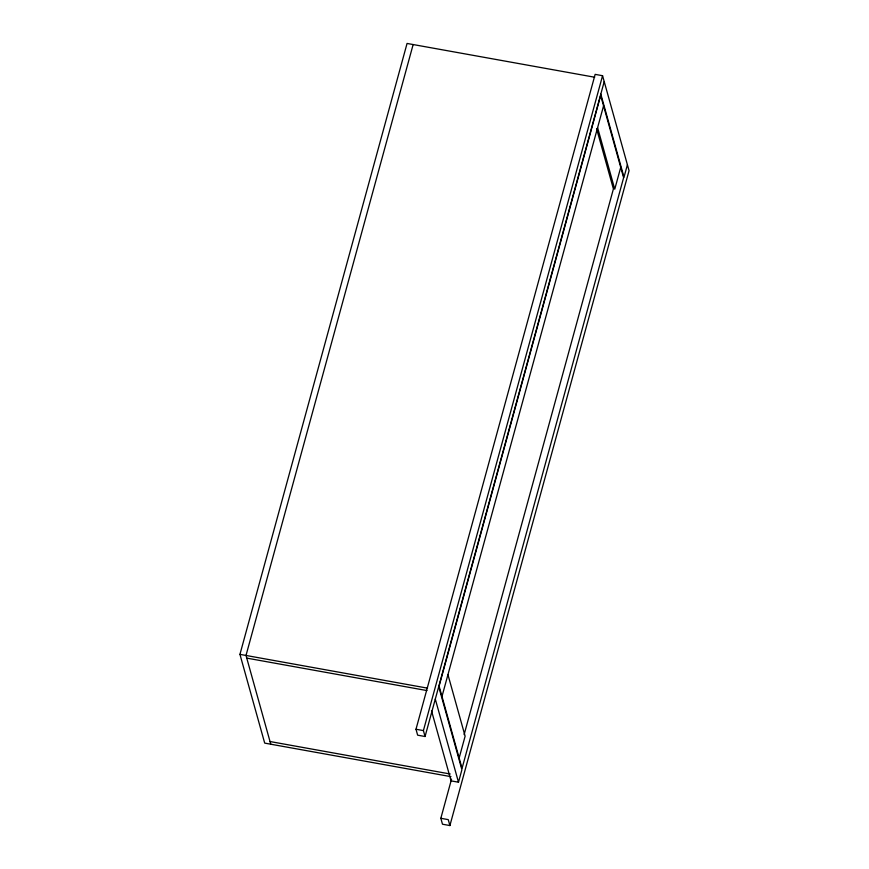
<?xml version="1.0" encoding="UTF-8"?>
<svg xmlns="http://www.w3.org/2000/svg" width="869" height="869" viewBox="0 0 869 869"><rect width="100%" height="100%" fill="white"/><g stroke="black" fill="none" stroke-linecap="round" stroke-linejoin="round"><path stroke-width="1.3" d="M450.978 776.658L264.697 743.114L239.942 654.368L407.061 43.45L594.678 77.232M413.144 44.547L246.014 655.454L270.77 744.201M604.216 81.621L425.06 736.51L417.641 735.174L415.99 729.254L595.146 74.365L602.565 75.712L629.058 170.661L449.903 825.55L442.484 824.214L440.833 818.294L451.554 779.08M425.06 736.51L423.409 730.59L602.565 75.712M441.984 696.471L603.564 105.833M464.122 734.62L613.405 188.942L596.601 128.699M459.147 758.007L465.121 736.173L447.948 674.648M620.727 167.359L614.752 189.192L597.59 127.656M431.502 710.733L451.065 780.873L458.495 782.209L461.906 769.738L438.715 686.608M627.407 164.752L623.996 177.222L600.805 94.102M239.942 654.368L427.548 688.15M246.753 658.115L426.951 690.573M415.99 729.254L423.409 730.59M270.031 741.539L450.229 773.997M440.833 818.294L448.252 819.63L449.903 825.55M435.293 699.089L458.495 782.209M600.675 95.481L439.095 686.119L462.036 768.359L623.616 177.71L600.675 95.481"/></g></svg>
